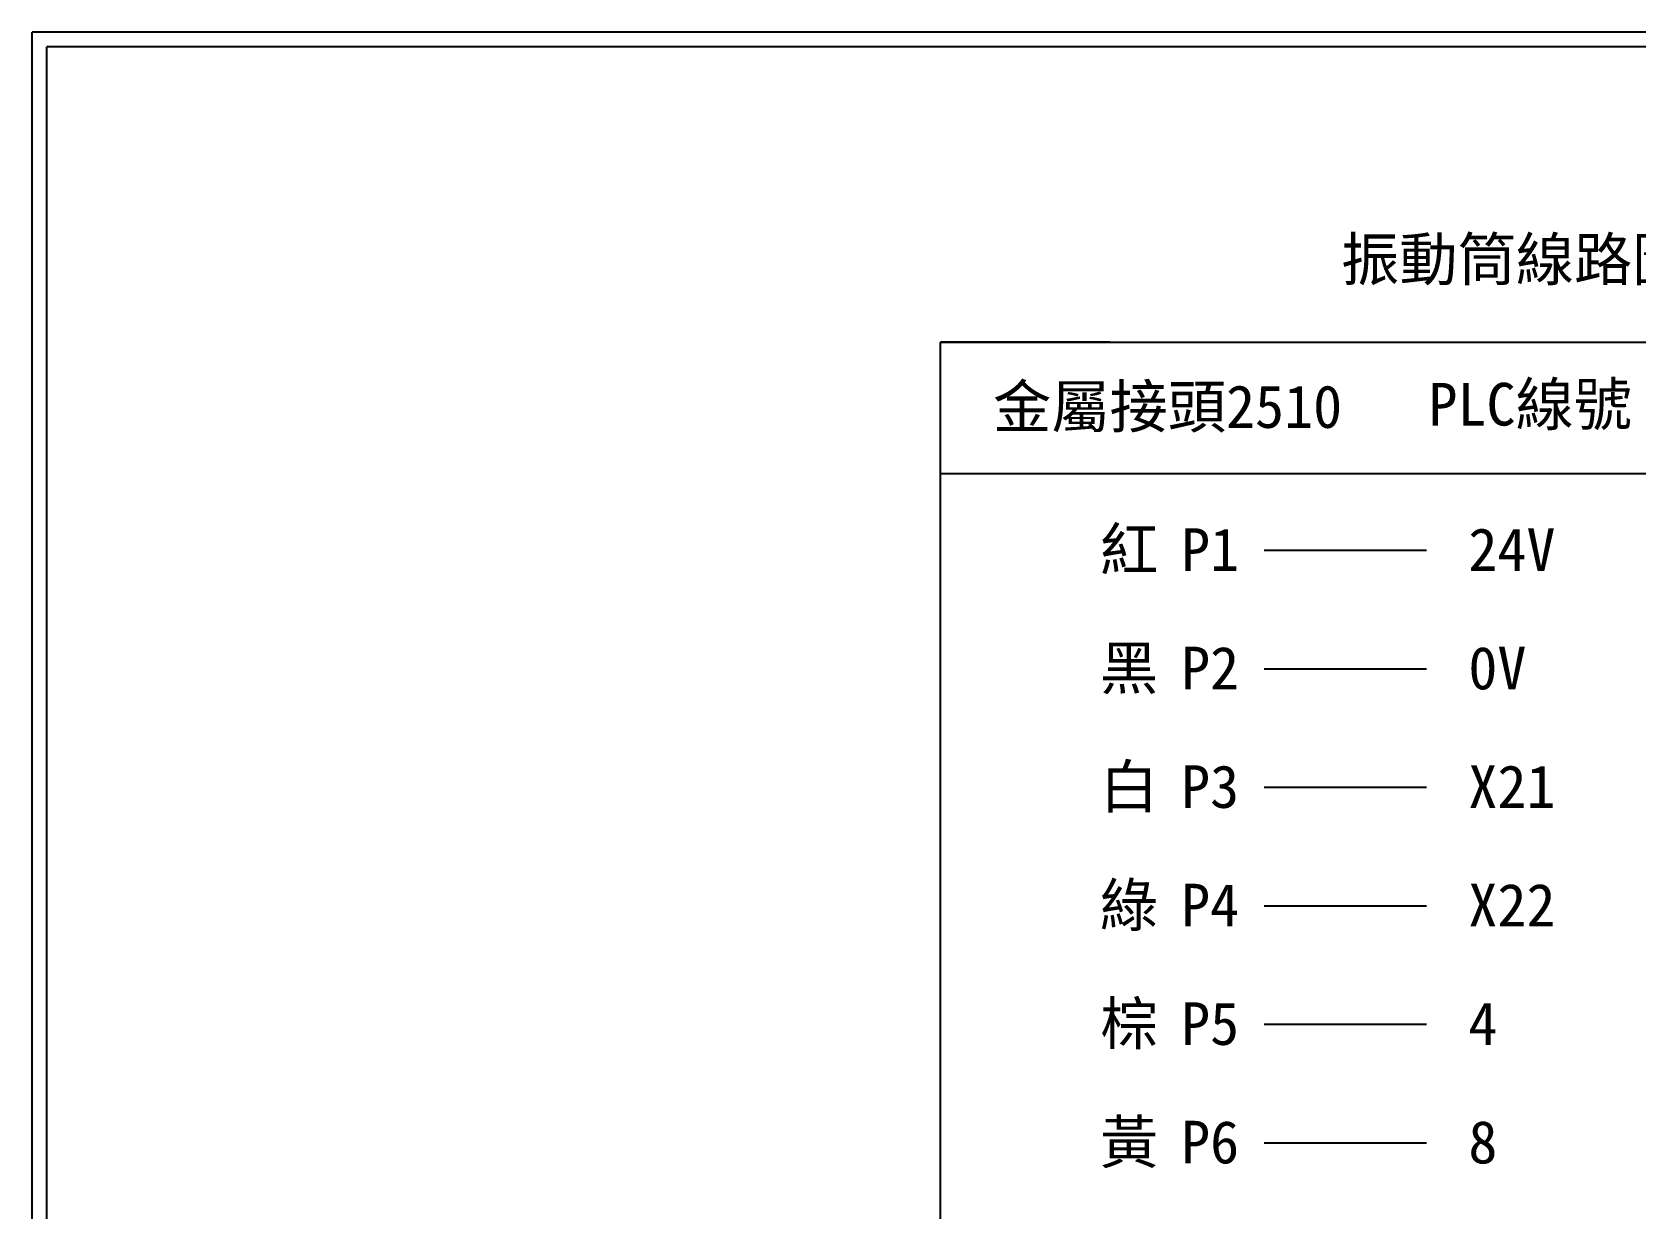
# Model space of a CAD drawing. Extents: x 926 to 1213, y 3 to 207.
# Drawn here: x 925.7 to 1061, y 107.7 to 207 of the extents above; entities that cross this region are included whole.
import ezdxf

# ---------------------------------------------------------------- set-up
doc = ezdxf.new("R2010")
doc.units = 0
doc.layers.get('0').update_dxf_attribs({"linetype": 'CONTINUOUS'})
doc.layers.add('圖框層', color=7, linetype='CONTINUOUS')
doc.layers.add('標尺寸層', color=3, linetype='CONTINUOUS')
doc.styles.add('STSL', font='KAIU.TTF')

msp = doc.modelspace()

# ---------------------------------------------------------------- linework, layer by layer
msp.add_line((1016.63, 180.81), (1002.36, 180.81))
msp.add_lwpolyline([(1002.36, 180.81), (1097.96, 180.81), (1097.96, 61.38), (1002.36, 61.38)], close=True)
at = {"layer": '圖框層', "color": 7}
for p, q in [((1212.74, 206.97), (925.74, 206.97)), ((925.74, 3), (925.74, 206.97)), ((1211.49, 205.72), (926.99, 205.72)), ((926.99, 4.25), (926.99, 205.72))]:
    msp.add_line(p, q, dxfattribs=at)
at = {"layer": '標尺寸層', "color": 7}
for p, q in [((1002.36, 169.73), (1123.55, 169.73)), ((1029.66, 163.25), (1043.34, 163.25)), ((1029.66, 153.25), (1043.34, 153.25)), ((1029.66, 143.25), (1043.34, 143.25)), ((1029.66, 133.25), (1043.34, 133.25)), ((1029.66, 123.25), (1043.34, 123.25)), ((1029.66, 113.25), (1043.34, 113.25))]:
    msp.add_line(p, q, dxfattribs=at)

# ---------------------------------------------------------------- texts
at = {"layer": '圖框層', "color": 4, "style": 'STSL'}
for s, p in [('振動筒線路圖 ', (1036.14, 186)), ('金屬接頭2510', (1006.79, 173.57)), ('PLC線號', (1043.5, 173.77)), ('紅', (1015.8, 161.51)), ('P1', (1022.64, 161.51)), ('24V', (1046.87, 161.51)), ('黑', (1015.8, 151.51)), ('P2', (1022.64, 151.51)), ('0V', (1046.87, 151.51)), ('白', (1015.8, 141.51)), ('P3', (1022.64, 141.51)), ('X21', (1046.87, 141.51)), ('綠', (1015.8, 131.51)), ('P4', (1022.64, 131.51)), ('X22', (1046.87, 131.51)), ('棕', (1015.8, 121.51)), ('P5', (1022.64, 121.51)), ('4', (1046.87, 121.51)), ('黃', (1015.8, 111.51)), ('P6', (1022.64, 111.51)), ('8', (1046.87, 111.51))]:
    msp.add_text(s, height=3.6, dxfattribs=at).set_placement(p)

doc.saveas('drawing.dxf')
